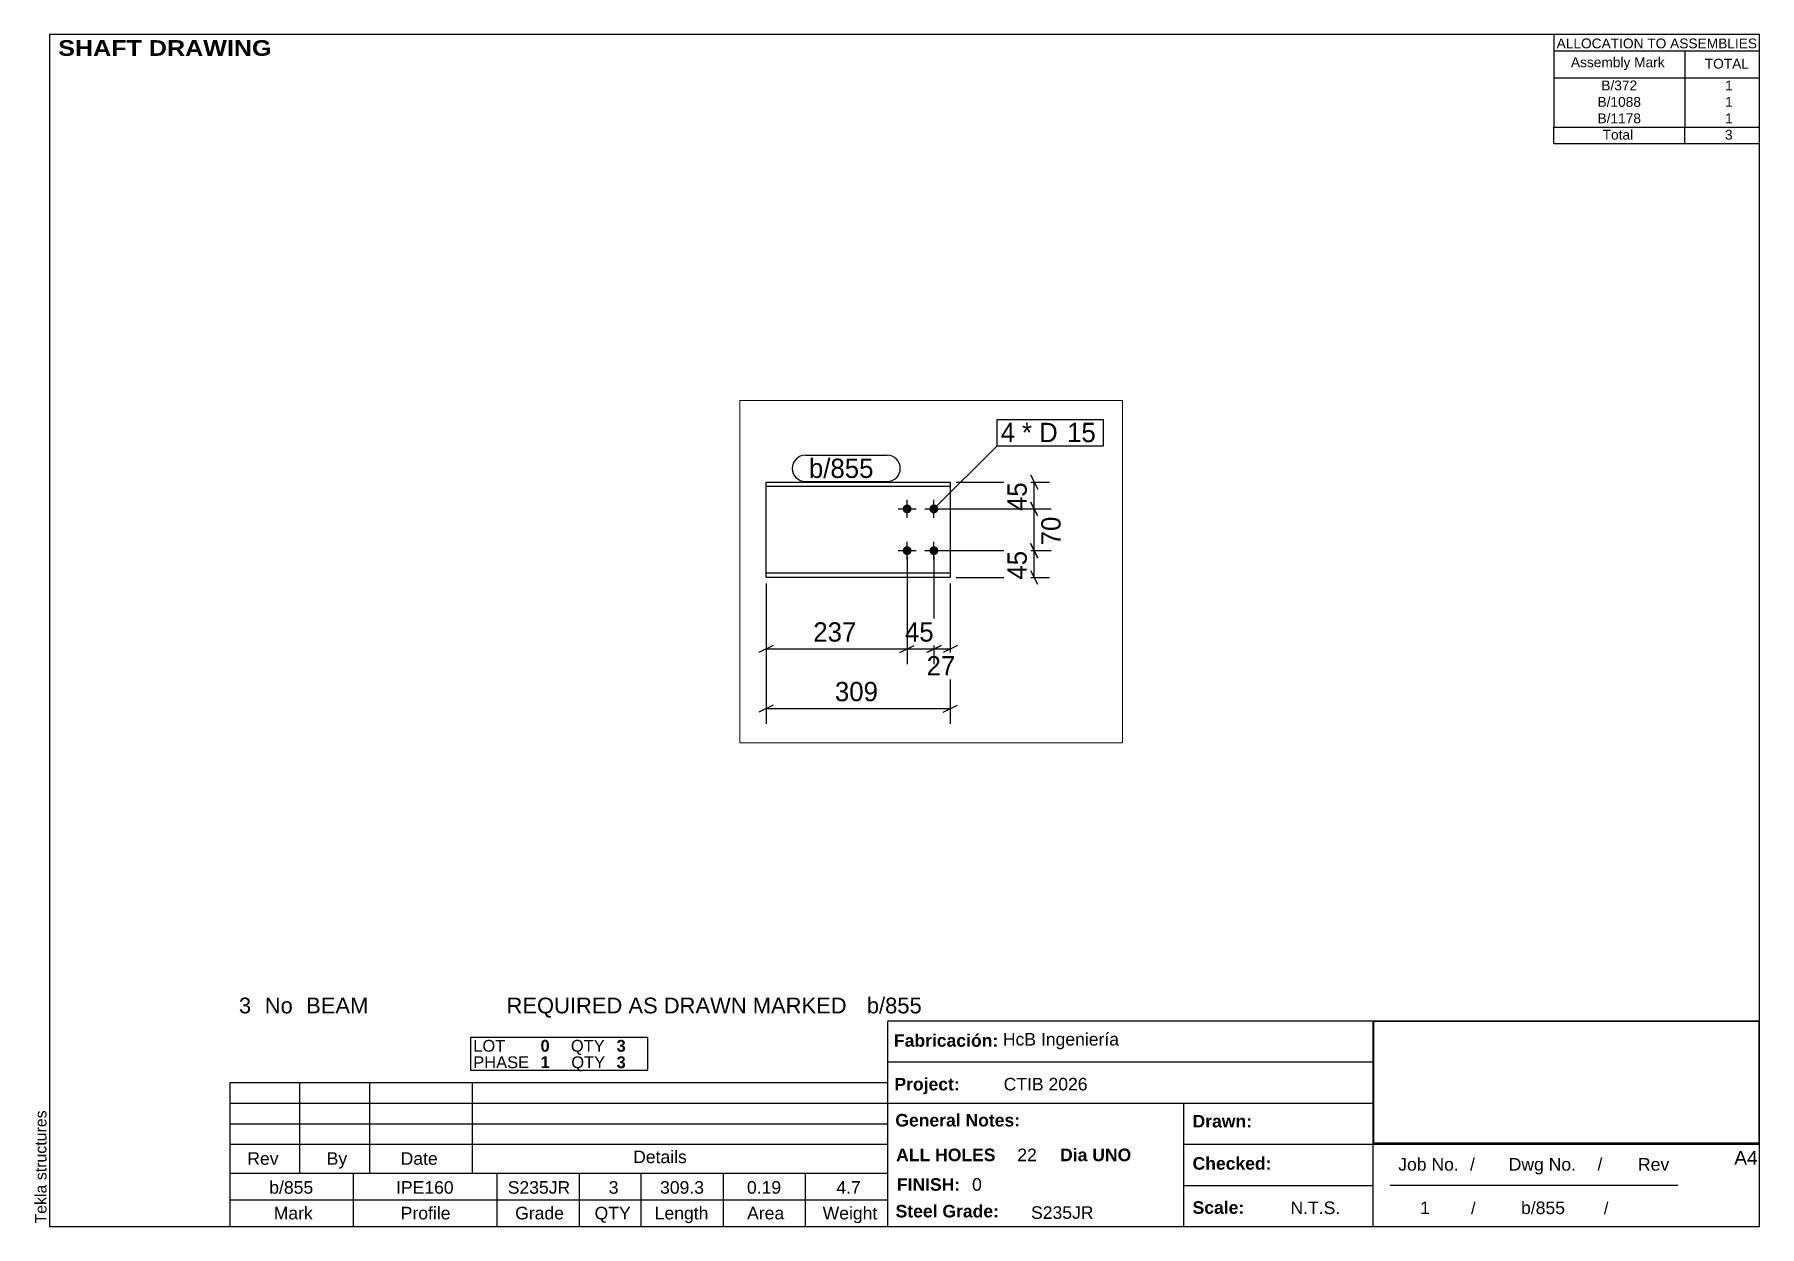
# Paper-space layout 'Layout1' of a CAD drawing. Header units: millimetres. Extents: x 2 to 292, y 5 to 205.
# The model-space entities are those that its viewports show. They can reach past a viewport. Long polylines and large blocks are cut down to what shows.
import ezdxf

# ---------------------------------------------------------------- set-up
doc = ezdxf.new("R2010")
doc.units = ezdxf.units.MM
doc.layers.add('Viewport layer', color=7, linetype='Continuous', plot=False)
doc.styles.add('Arial', font='ARIAL.TTF', dxfattribs={"height": 0.2})
doc.styles.add('Arial Black', font='ARIBLK.TTF', dxfattribs={"height": 0.2})
doc.styles.add('Arial Bold', font='ARIALBD.TTF', dxfattribs={"height": 0.2})
doc.styles.add('Comic Sans MS', font='COMIC.TTF', dxfattribs={"height": 0.2})

msp = doc.modelspace()

# ---------------------------------------------------------------- hatches: boundary and pattern name
at = {"linetype": 'Continuous'}
for points in [[(273.3, 392.6, -1), (288.3, 392.6, -1)], [(318.3, 392.6, -1), (333.3, 392.6, -1)], [(273.3, 322.6, -1), (288.3, 322.6, -1)], [(318.3, 322.6, -1), (333.3, 322.6, -1)]]:
    msp.add_hatch(color=3, dxfattribs=at).paths.add_polyline_path(points)

# ---------------------------------------------------------------- linework, layer by layer
at = {"color": 7, "linetype": 'Continuous'}
for p, q in [((610.2, 498.7), (610.2, 542.7)), ((44, 277.6), (44, 437.6)), ((44, 437.6), (353.3, 437.6)), ((353.3, 437.6), (353.3, 277.6)), ((353.3, 430.2), (44, 430.2)), ((353.3, 285), (44, 285)), ((353.3, 277.6), (44, 277.6))]:
    msp.add_line(p, q, dxfattribs=at)
at = {"color": 8, "linetype": 'Continuous'}
for p, q in [((363.3, 437.6), (519.6, 437.6)), ((488, 449.6), (500, 425.6)), ((494, 392.6), (494, 437.6)), ((335.8, 392.6), (519.6, 392.6)), ((500, 380.6), (488, 404.6)), ((335.8, 322.6), (522.4, 322.6)), ((500, 310.6), (488, 334.6)), ((280.8, 312.6), (280.8, 132)), ((325.8, 312.6), (325.8, 129.2)), ((500, 265.6), (488, 289.6)), ((44, 267.6), (44, 32)), ((44, 267.6), (44, 132)), ((353.3, 267.6), (353.3, 32)), ((353.3, 267.6), (353.3, 129.2)), ((363.3, 277.6), (519.6, 277.6)), ((56, 163.6), (32, 151.6)), ((313.8, 151.6), (337.8, 163.6)), ((325.8, 157.6), (353.3, 157.6)), ((365.3, 163.6), (341.3, 151.6)), ((56, 63.6), (32, 51.6)), ((341.3, 51.6), (365.3, 63.6)), ((44, 57.6), (353.3, 57.6))]:
    msp.add_line(p, q, dxfattribs=at)
at = {"color": 3, "linetype": 'Continuous'}
for p, q in [((280.8, 377.6), (280.8, 407.6)), ((325.8, 377.6), (325.8, 407.6)), ((265.8, 392.6), (295.8, 392.6)), ((310.8, 392.6), (340.8, 392.6)), ((265.8, 322.6), (295.8, 322.6)), ((280.8, 307.6), (280.8, 337.6)), ((310.8, 322.6), (340.8, 322.6)), ((325.8, 307.6), (325.8, 337.6))]:
    msp.add_line(p, q, dxfattribs=at)

# ---------------------------------------------------------------- wipeouts: each hides what was drawn before it
at = {"color": 0}
msp.add_wipeout([(463.9, 504.7), (463.9, 536.7), (437.9, 536.7), (437.9, 504.7)], dxfattribs=at)

# ---------------------------------------------------------------- next in the draw order: wipeouts: each hides what was drawn before it
for points in [[(463.9, 504.7), (463.9, 536.7), (437.9, 536.7), (437.9, 504.7)], [(241.4, 444.6), (241.4, 476.6), (116, 476.6), (116, 444.6)], [(488, 447.6), (443.2, 447.6), (443.2, 382.6), (488, 382.6)], [(372, 106.8), (372, 151.6), (307.1, 151.6), (307.1, 106.8)], [(244.1, 63.6), (244.1, 108.4), (153.2, 108.4), (153.2, 63.6)]]:
    msp.add_wipeout(points, dxfattribs=at)

# ---------------------------------------------------------------- next in the draw order: linework, layer by layer
at = {"color": 7, "linetype": 'Continuous'}
for p, q in [((431.9, 498.7), (431.9, 542.7)), ((325.8, 392.6), (431.9, 498.7))]:
    msp.add_line(p, q, dxfattribs=at)
at = {"color": 8, "linetype": 'Continuous'}
for p, q in [((335.8, 392.6), (522.4, 392.6)), ((488, 404.6), (500, 380.6)), ((494, 322.6), (494, 392.6)), ((325.8, 312.6), (325.8, 132)), ((268.8, 151.6), (292.8, 163.6)), ((280.8, 157.6), (325.8, 157.6)), ((337.8, 163.6), (313.8, 151.6))]:
    msp.add_line(p, q, dxfattribs=at)

# ---------------------------------------------------------------- next in the draw order: texts
at = {"color": 3, "style": 'Comic Sans MS'}
msp.add_text('45', height=32.38, rotation=90.0002, dxfattribs=at).set_placement((481.6, 389))
for s, p in [('27', (313.5, 113.2)), ('309', (159.6, 70))]:
    msp.add_text(s, height=32.38, dxfattribs=at).set_placement(p)

# ---------------------------------------------------------------- next in the draw order: wipeouts: each hides what was drawn before it
at = {"color": 0}
for points in [[(539.7, 504.7), (539.7, 536.7), (473.5, 536.7), (473.5, 504.7)], [(241.4, 444.6), (241.4, 476.6), (116, 476.6), (116, 444.6)]]:
    msp.add_wipeout(points, dxfattribs=at)

# ---------------------------------------------------------------- next in the draw order: linework, layer by layer
at = {"color": 7, "linetype": 'Continuous'}
for p, q in [((110, 482.6), (247.4, 482.6)), ((110, 438.6), (247.4, 438.6))]:
    msp.add_line(p, q, dxfattribs=at)
for centre, start, end in [((110, 460.6), 90, 270), ((247.4, 460.6), 270, 90)]:
    msp.add_arc(centre, 22, start, end, dxfattribs=at)

# ---------------------------------------------------------------- next in the draw order: texts
at = {"color": 3, "style": 'Comic Sans MS'}
msp.add_text('b/855', height=32.38, dxfattribs=at).set_placement((116, 444.6))

# ---------------------------------------------------------------- next in the draw order: wipeouts: each hides what was drawn before it
at = {"color": 0}
for points in [[(539.7, 504.7), (539.7, 536.7), (473.5, 536.7), (473.5, 504.7)], [(544.8, 390.1), (500, 390.1), (500, 325.1), (544.8, 325.1)], [(335.8, 163.6), (335.8, 208.4), (270.8, 208.4), (270.8, 163.6)]]:
    msp.add_wipeout(points, dxfattribs=at)

# ---------------------------------------------------------------- next in the draw order: linework, layer by layer
at = {"color": 8, "linetype": 'Continuous'}
for p, q in [((335.8, 322.6), (519.6, 322.6)), ((488, 334.6), (500, 310.6)), ((494, 277.6), (494, 322.6)), ((280.8, 312.6), (280.8, 132)), ((44, 157.6), (280.8, 157.6)), ((268.8, 151.6), (292.8, 163.6))]:
    msp.add_line(p, q, dxfattribs=at)

# ---------------------------------------------------------------- next in the draw order: texts
at = {"color": 3, "style": 'Comic Sans MS'}
for s, height, p in [('4', 32.4, (437.9, 504.7)), ('* D', 32.38, (473.5, 504.7)), ('45', 32.38, (277.2, 170))]:
    msp.add_text(s, height=height, dxfattribs=at).set_placement(p)
msp.add_text('70', height=32.38, rotation=90.0002, dxfattribs=at).set_placement((538.4, 331.5))

# ---------------------------------------------------------------- next in the draw order: wipeouts: each hides what was drawn before it
at = {"color": 0}
msp.add_wipeout([(594.6, 504.7), (594.6, 536.7), (549.3, 536.7), (549.3, 504.7)], dxfattribs=at)

# ---------------------------------------------------------------- next in the draw order: wipeouts: each hides what was drawn before it
for points in [[(594.6, 504.7), (594.6, 536.7), (549.3, 536.7), (549.3, 504.7)], [(488, 332.6), (443.2, 332.6), (443.2, 267.6), (488, 267.6)], [(207.9, 163.6), (207.9, 208.4), (116.9, 208.4), (116.9, 163.6)]]:
    msp.add_wipeout(points, dxfattribs=at)

# ---------------------------------------------------------------- next in the draw order: linework, layer by layer
at = {"color": 7, "linetype": 'Continuous'}
for p, q in [((431.9, 542.7), (610.2, 542.7)), ((431.9, 498.7), (610.2, 498.7))]:
    msp.add_line(p, q, dxfattribs=at)

# ---------------------------------------------------------------- next in the draw order: texts
at = {"color": 3, "style": 'Comic Sans MS'}
for s, p in [('15', (549.3, 504.7)), ('237', (123.3, 170))]:
    msp.add_text(s, height=32.38, dxfattribs=at).set_placement(p)
msp.add_text('45', height=32.38, rotation=90.0002, dxfattribs=at).set_placement((481.6, 274))

psp = doc.layouts.get("Layout1")

# ---------------------------------------------------------------- linework, layer by layer
at = {"color": 5, "linetype": 'Continuous'}
for p, q in [((292, 205), (5, 205)), ((5, 205), (5, 5)), ((292, 5), (292, 205)), ((5, 5), (292, 5))]:
    psp.add_line(p, q, dxfattribs=at)
at = {"color": 7, "linetype": 'Continuous'}
for p, q in [((257.51, 205), (257.51, 197.75)), ((257.57, 202.24), (292, 202.24)), ((279.49, 202.24), (279.49, 197.75)), ((257.51, 197.75), (257.51, 195)), ((257.57, 197.75), (292, 197.75)), ((279.49, 197.75), (279.49, 195)), ((257.51, 195), (257.51, 192.24)), ((279.49, 195), (279.49, 192.24)), ((257.51, 192.24), (257.51, 189.47)), ((279.49, 192.24), (279.49, 189.47)), ((257.51, 186.71), (257.51, 189.47)), ((257.54, 189.47), (292, 189.47)), ((279.49, 186.71), (279.49, 189.47)), ((257.51, 186.71), (292, 186.71)), ((145.72, 5), (145.72, 39.5)), ((145.75, 39.5), (292, 39.5)), ((227.14, 5), (227.14, 39.5)), ((75.68, 36.74), (105.35, 36.74)), ((75.68, 36.74), (75.68, 33.98)), ((105.35, 36.74), (105.35, 33.98)), ((75.68, 33.98), (75.68, 31.22)), ((105.35, 33.98), (105.35, 31.22)), ((145.72, 32.6), (227.14, 32.6)), ((35.31, 13.97), (35.31, 29.15)), ((35.31, 29.15), (145.71, 29.15)), ((47.04, 13.97), (47.04, 29.15)), ((58.77, 13.97), (58.77, 29.15)), ((75.68, 31.22), (105.35, 31.22)), ((76.02, 13.97), (76.02, 29.15)), ((145.71, 13.97), (145.71, 29.15)), ((35.31, 25.7), (145.71, 25.7)), ((145.72, 25.7), (227.14, 25.7)), ((195.4, 5), (195.4, 25.7)), ((35.31, 22.25), (145.71, 22.25)), ((35.31, 18.8), (145.71, 18.8)), ((195.4, 18.8), (292, 18.8)), ((35.31, 13.96), (145.71, 13.97)), ((35.31, 9.49), (35.31, 13.96)), ((56.01, 9.49), (56.01, 13.97)), ((80.16, 9.49), (80.16, 13.97)), ((93.96, 9.49), (93.96, 13.97)), ((104.31, 9.49), (104.31, 13.97)), ((118.11, 9.49), (118.11, 13.97)), ((131.91, 9.49), (131.91, 13.97)), ((195.4, 11.9), (227.14, 11.9)), ((229.99, 11.92), (278.29, 11.92)), ((35.31, 9.48), (145.72, 9.49)), ((35.31, 5), (35.31, 9.48)), ((56.01, 5), (56.01, 9.48)), ((80.16, 5), (80.16, 9.48)), ((93.96, 5), (93.96, 9.48)), ((104.31, 5), (104.31, 9.48)), ((118.11, 5), (118.11, 9.48)), ((131.91, 5), (131.91, 9.48))]:
    psp.add_line(p, q, dxfattribs=at)
at = {"color": 2, "linetype": 'Continuous'}
for p, q in [((227.28, 39.46), (291.86, 39.46)), ((227.29, 19.02), (227.29, 39.46)), ((291.96, 19.03), (291.96, 39.47)), ((227.28, 19.03), (291.86, 19.03))]:
    psp.add_line(p, q, dxfattribs=at)

# ---------------------------------------------------------------- texts
at = {"color": 7}
for s, height, style, p in [(' SHAFT DRAWING', 2.6342, 'Arial Black', (5.3, 201.42)), ('ALLOCATION TO ASSEMBLIES', 1.6475, 'Arial', (257.95, 202.68)), ('Assembly Mark', 1.6475, 'Arial', (260.35, 199.52)), ('TOTAL', 1.648, 'Arial', (282.81, 199.28)), ('3', 2.64, 'Arial', (36.8, 40.76)), ('REQUIRED AS DRAWN MARKED', 2.636, 'Arial', (81.71, 40.76)), ('b/855', 2.636, 'Arial', (142.18, 40.76)), ('No', 2.636, 'Arial', (41.13, 40.76)), ('BEAM', 2.636, 'Arial', (48.08, 40.76)), ('b/855', 2.109, 'Arial', (41.89, 10.5)), ('IPE160', 2.109, 'Arial', (63.17, 10.5)), ('S235JR', 2.109, 'Arial', (81.91, 10.5)), ('3', 2.11, 'Arial', (98.86, 10.5)), ('309.3', 2.109, 'Arial', (107.48, 10.5)), ('0.19', 2.109, 'Arial', (122.06, 10.5)), ('4.7', 2.109, 'Arial', (137.07, 10.5)), ('FINISH:', 2.107, 'Arial Bold', (147.22, 11)), ('0', 2.11, 'Arial', (159.84, 11))]:
    psp.add_text(s, height=height, dxfattribs=dict(at, style=style)).set_placement(p)
at = {"color": 7, "linetype": 'Continuous'}
for s, height, style, p in [('B/372', 1.648, 'Arial', (265.45, 195.63)), ('1', 1.65, 'Arial', (286.23, 195.63)), ('B/1088', 1.648, 'Arial', (264.81, 192.87)), ('1', 1.65, 'Arial', (286.23, 192.87)), ('B/1178', 1.648, 'Arial', (264.81, 190.11)), ('1', 1.65, 'Arial', (286.23, 190.11)), ('Total', 1.648, 'Arial', (265.67, 187.36)), ('3', 1.65, 'Arial', (286.21, 187.36)), ('LOT', 1.977, 'Arial', (76.13, 34.33)), ('0', 1.98, 'Arial Bold', (87.41, 34.33)), ('QTY', 1.977, 'Arial', (92.51, 34.33)), ('3', 1.98, 'Arial Bold', (100.18, 34.33)), ('Fabricación:', 2.1074, 'Arial Bold', (146.73, 35.16)), ('HcB Ingeniería', 2.1088, 'Arial', (165.02, 35.36)), ('PHASE', 1.977, 'Arial', (76.13, 31.57)), ('1', 1.98, 'Arial Bold', (87.41, 31.57)), ('QTY', 1.977, 'Arial', (92.58, 31.57)), ('3', 1.98, 'Arial Bold', (100.18, 31.57)), ('Project:', 2.107, 'Arial Bold', (146.81, 27.83)), ('CTIB 2026', 2.109, 'Arial', (165.14, 27.83)), ('General Notes:', 2.1074, 'Arial Bold', (146.96, 21.78)), ('Drawn:', 2.107, 'Arial Bold', (196.85, 21.62)), ('Rev', 2.109, 'Arial', (38.21, 15.35)), ('By', 2.109, 'Arial', (51.53, 15.35)), ('Date', 2.109, 'Arial', (63.94, 15.35)), ('Details', 2.109, 'Arial', (102.96, 15.63)), ('ALL HOLES', 2.107, 'Arial Bold', (147.1, 15.96)), ('22', 2.109, 'Arial', (167.43, 15.96)), ('Dia UNO', 2.107, 'Arial Bold', (174.62, 15.96)), ('A4', 2.307, 'Arial', (287.76, 15.38)), ('Checked:', 2.107, 'Arial Bold', (196.85, 14.53)), ('Job No.', 2.109, 'Arial', (231.37, 14.37)), ('/', 2.11, 'Arial', (243.42, 14.37)), ('Dwg No.', 2.109, 'Arial', (249.91, 14.37)), ('/', 2.11, 'Arial', (264.81, 14.37)), ('Rev', 2.109, 'Arial', (271.61, 14.37)), ('Steel Grade:', 2.1074, 'Arial Bold', (147.01, 6.52)), ('Scale:', 2.107, 'Arial Bold', (196.85, 7.13)), ('N.T.S.', 2.109, 'Arial', (213.29, 7.08)), ('1', 2.11, 'Arial', (235.04, 7.08)), ('/', 1.98, 'Arial', (243.58, 7.08)), ('b/855', 2.109, 'Arial', (251.98, 7.08)), ('/', 1.98, 'Arial', (265.88, 7.08)), ('Mark', 2.109, 'Arial', (42.64, 6.19)), ('Profile', 2.109, 'Arial', (63.95, 6.19)), ('Grade', 2.109, 'Arial', (83.16, 6.19)), ('QTY', 2.109, 'Arial', (96.49, 6.19)), ('Length', 2.109, 'Arial', (106.58, 6.19)), ('Area', 2.109, 'Arial', (122.09, 6.19)), ('Weight', 2.109, 'Arial', (134.77, 6.19)), ('S235JR', 2.109, 'Arial', (169.74, 6.28))]:
    psp.add_text(s, height=height, dxfattribs=dict(at, style=style)).set_placement(p)
at = {"color": 174, "linetype": 'Continuous', "style": 'Arial'}
psp.add_text('Tekla structures', height=1.9102, rotation=90, dxfattribs=at).set_placement((4.5, 5.5))

# ---------------------------------------------------------------- viewports
at = {"layer": 'Viewport layer', "view_target_point": (321.1, 287.33)}
psp.add_viewport(center=(152.97, 114.87), size=(64.22, 57.4665), view_center_point=(0, 0), view_height=574.665, dxfattribs=at)

doc.saveas('drawing.dxf')
